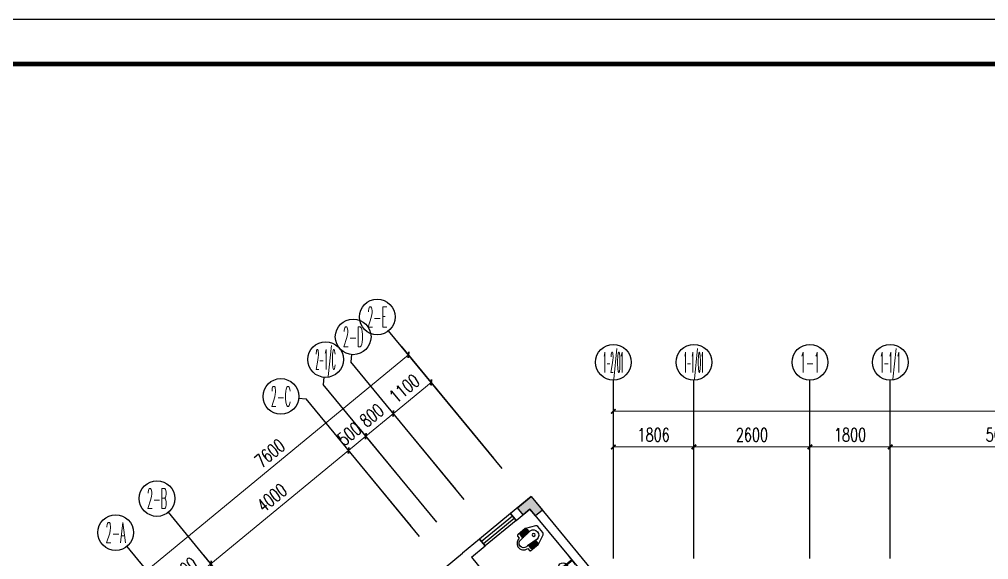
# Model space of a CAD drawing. Extents: x -7085 to 604621, y -1107727 to 606871.
# Drawn here: x 100854 to 122578, y 475931 to 488048 of the extents above; entities that cross this region are included whole.
import ezdxf
from ezdxf.enums import TextEntityAlignment as Align

# ---------------------------------------------------------------- set-up
doc = ezdxf.new("R2010")
doc.units = 0
doc.header["$LTSCALE"] = 1000
doc.header["$MEASUREMENT"] = 0
for name, color, linetype in [('A-DOOR', 141, 'Continuous'), ('A-FLOR-SPCL', 223, 'Continuous'), ('A-WALL-BRIC', 41, 'Continuous'), ('A-WALL-SURF', 253, 'Continuous'), ('AXIS', 3, 'Continuous'), ('AXIS_TEXT', 7, 'Continuous'), ('G_COL_墙柱_', 4, 'Continuous'), ('PUB_DIM', 3, 'Continuous'), ('TEL_TITLE', 7, 'Continuous'), ('WALL-PARAPET', 6, 'Continuous')]:
    doc.layers.add(name, color=color, linetype=linetype)
doc.layers.add('建筑底图', color=8, linetype='Continuous', lineweight=5)
doc.styles.add('_TCH_AXIS', font='COMPLEX', dxfattribs={"bigfont": 'GBCBIG'})
doc.styles.add('_TCH_DIM_T3', font='SIMPLEX', dxfattribs={"width": 0.705882, "bigfont": 'GBCBIG'})
doc.styles.add('COMPLEX', font='COMPLEX')
doc.dimstyles.new('_TCH_ARCH&&100', dxfattribs={"dimtxt": 297.5, "dimasz": 100, "dimexe": 250, "dimexo": 300, "dimgap": 126.25, "dimtad": 1, "dimdec": 0, "dimzin": 0, "dimdsep": 46, "dimtxsty": '_TCH_DIM_T3', "dimblk": 'ARCHTICK', "dimcen": 0.09, "dimclrt": 7, "dimazin": 2, "dimtfac": 1, "dimtdec": 0, "dimtix": 1, "dimtmove": 2, "dimatfit": 3, "dimfxl": 0, "dimtolj": 1, "dimtzin": 0, "dimarcsym": 0})

# ---------------------------------------------------------------- blocks, each defined once
blk = doc.blocks.new('$plan$00002939')
at = {"layer": 'A-FLOR-SPCL', "color": 0}
blk.add_line((-10, 0), (10, 0), dxfattribs=at)
for points in [[(-124, 0), (133, 0)], [(-10, 0), (-10, -263)], [(10, 0), (10, -263)]]:
    blk.add_lwpolyline(points, dxfattribs=at)
for centre, radius, start, end in [((0, -262), 108, 95.306, 84.694), ((0, -262), 28.3, 110.6725, 69.3275), ((0, -260), 10.5, 197.2381, 342.7619)]:
    blk.add_arc(centre, radius, start, end, dxfattribs=at)
blk = doc.blocks.new('$plan$00002878')
at = {"layer": 'A-FLOR-SPCL', "color": 0}
for p, q in [((-120, -192), (-100, -450)), ((120, -192), (100, -450)), ((-198, -230), (-127, -230)), ((-198, -250), (-127, -250)), ((-198, -255), (-125, -255)), ((-198, -275), (-125, -275)), ((-198, -280), (-123, -280)), ((-198, -300), (-123, -300)), ((-198, -305), (-121, -305)), ((-198, -325), (-121, -325)), ((-198, -330), (-119, -330)), ((-198, -350), (-119, -350)), ((-198, -355), (-117, -355)), ((-198, -375), (-117, -375)), ((-198, -380), (-115, -380)), ((-198, -400), (-115, -400)), ((-198, -405), (-113, -405)), ((-198, -425), (-113, -425)), ((198, -405), (113, -405)), ((198, -425), (113, -425)), ((198, -380), (115, -380)), ((198, -400), (115, -400)), ((198, -355), (117, -355)), ((198, -375), (117, -375)), ((198, -330), (119, -330)), ((198, -350), (119, -350)), ((198, -305), (121, -305)), ((198, -325), (121, -325)), ((198, -280), (123, -280)), ((198, -300), (123, -300)), ((198, -255), (125, -255)), ((198, -275), (125, -275)), ((198, -230), (127, -230)), ((198, -250), (127, -250)), ((-100, -450), (-100, -486)), ((100, -450), (100, -486))]:
    blk.add_line(p, q, dxfattribs=at)
blk.add_lwpolyline([(-150, -486), (-210, -486, -0.414214), (-230, -466), (-230, -247, -0.108031), (-228, -239), (-132, -29, -0.293069), (-87, 0), (87, 0, -0.293069), (132, -29), (228, -239, -0.108031), (230, -247), (230, -466, -0.414214), (210, -486), (150, -486, -0.370477), (18, -634, -0.440428)], format="xyb", close=True, dxfattribs=at)
blk.add_circle((1, -190), 33.9, dxfattribs=at)
for centre, radius, start, end in [((-1, -198), 120, 89.7121, 177.2241), ((1, -198), 120, 2.7759, 90.2879), ((-198, -240), 10, 90, 270), ((-198, -265), 10, 90, 270), ((-198, -290), 10, 90, 270), ((-198, -315), 10, 90, 270), ((-198, -340), 10, 90, 270), ((-198, -365), 10, 90, 270), ((-198, -390), 10, 90, 270), ((-198, -415), 10, 90, 270), ((-127, -240), 10, 270, 90), ((-125, -265), 10, 270, 90), ((-123, -290), 10, 270, 90), ((-121, -315), 10, 270, 90), ((-119, -340), 10, 270, 90), ((-117, -365), 10, 270, 90), ((-115, -390), 10, 270, 90), ((-113, -415), 10, 270, 90), ((113, -415), 10, 90, 270), ((115, -390), 10, 90, 270), ((117, -365), 10, 90, 270), ((119, -340), 10, 90, 270), ((121, -315), 10, 90, 270), ((123, -290), 10, 90, 270), ((125, -265), 10, 90, 270), ((127, -240), 10, 90, 270), ((198, -240), 10, 270, 90), ((198, -265), 10, 270, 90), ((198, -290), 10, 270, 90), ((198, -315), 10, 270, 90), ((198, -340), 10, 270, 90), ((198, -365), 10, 270, 90), ((198, -390), 10, 270, 90), ((198, -415), 10, 270, 90), ((0, -485), 100, 180.775, 359.225)]:
    blk.add_arc(centre, radius, start, end, dxfattribs=at)
blk = doc.blocks.new('COL')
at = {"layer": 'A-WALL-SURF'}
blk.add_hatch(color=0, dxfattribs=at).paths.add_polyline_path([(-14, -141), (-168, -268), (-295, -114), (14, 141), (268, -168), (114, -295)])
at = {"layer": 'G_COL_墙柱_', "color": 0}
blk.add_lwpolyline([(-14, -141), (-168, -268), (-295, -114), (14, 141), (268, -168), (114, -295), (-14, -141)], dxfattribs=at)
blk = doc.blocks.new('_AXISO')
blk.add_circle((0, 0), 0.5)
at = {"layer": 'AXIS_TEXT', "style": 'COMPLEX', "width": 1.041667}
blk.add_attdef('A', text='', height=0.56, dxfattribs=at).set_placement((-0.25, -0.28), (0.25, -0.28), align=Align.FIT)
blk = doc.blocks.new('$WINLIB2D$00000001')
at = {"color": 0}
for points in [[(-0.5, 0.5), (-0.5, -0.5)], [(-0.5, 0.5), (0.5, 0.5)], [(0.5, -0.5), (0.5, 0.5)], [(0.5, 0.167), (-0.5, 0.167)], [(0.5, -0.167), (-0.5, -0.167)], [(-0.5, -0.5), (0.5, -0.5)]]:
    blk.add_lwpolyline(points, dxfattribs=at)
blk = doc.blocks.new('_ArchTick')
at = {"color": 0, "linetype": 'ByBlock', "const_width": 0.4}
blk.add_lwpolyline([(-0.5, -0.5), (0.5, 0.5)], dxfattribs=at)
blk = doc.blocks.new('*D1646')
at = {"layer": 'Defpoints', "color": 0}
for p in [(114267, 478457), (112461, 475957), (114267, 475957)]:
    blk.add_point(p, dxfattribs=at)
at = {"layer": 'PUB_DIM', "color": 0, "lineweight": -2}
for p, q in [((112461, 476257), (112461, 478707)), ((114267, 476257), (114267, 478707)), ((112461, 478457), (114267, 478457))]:
    blk.add_line(p, q, dxfattribs=at)
at = {"layer": 'PUB_DIM', "color": 0, "lineweight": -2, "xscale": 100, "yscale": 100, "zscale": 100, "rotation": 180}
blk.add_blockref('_ArchTick', (112461, 478457), dxfattribs=at)
at = {"layer": 'PUB_DIM', "color": 0, "lineweight": -2, "xscale": 100, "yscale": 100, "zscale": 100}
blk.add_blockref('_ArchTick', (114267, 478457), dxfattribs=at)
at = {"layer": 'PUB_DIM', "color": 7, "insert": (113364, 478732), "char_height": 297.5, "attachment_point": 5, "style": '_TCH_DIM_T3'}
blk.add_mtext('\\A1;1806', dxfattribs=at)
blk = doc.blocks.new('*D1647')
at = {"layer": 'Defpoints', "color": 0}
for p in [(116867, 478457), (114267, 475957), (116867, 475957)]:
    blk.add_point(p, dxfattribs=at)
at = {"layer": 'PUB_DIM', "color": 0, "lineweight": -2}
for p, q in [((114267, 476257), (114267, 478707)), ((116867, 476257), (116867, 478707)), ((114267, 478457), (116867, 478457))]:
    blk.add_line(p, q, dxfattribs=at)
at = {"layer": 'PUB_DIM', "color": 0, "lineweight": -2, "xscale": 100, "yscale": 100, "zscale": 100, "rotation": 180}
blk.add_blockref('_ArchTick', (114267, 478457), dxfattribs=at)
at = {"layer": 'PUB_DIM', "color": 0, "lineweight": -2, "xscale": 100, "yscale": 100, "zscale": 100}
blk.add_blockref('_ArchTick', (116867, 478457), dxfattribs=at)
at = {"layer": 'PUB_DIM', "color": 7, "insert": (115567, 478732), "char_height": 297.5, "attachment_point": 5, "style": '_TCH_DIM_T3'}
blk.add_mtext('\\A1;2600', dxfattribs=at)
blk = doc.blocks.new('*D1648')
at = {"layer": 'Defpoints', "color": 0}
for p in [(118667, 478457), (116867, 475957), (118667, 475957)]:
    blk.add_point(p, dxfattribs=at)
at = {"layer": 'PUB_DIM', "color": 0, "lineweight": -2}
for p, q in [((116867, 476257), (116867, 478707)), ((118667, 476257), (118667, 478707)), ((116867, 478457), (118667, 478457))]:
    blk.add_line(p, q, dxfattribs=at)
at = {"layer": 'PUB_DIM', "color": 0, "lineweight": -2, "xscale": 100, "yscale": 100, "zscale": 100, "rotation": 180}
blk.add_blockref('_ArchTick', (116867, 478457), dxfattribs=at)
at = {"layer": 'PUB_DIM', "color": 0, "lineweight": -2, "xscale": 100, "yscale": 100, "zscale": 100}
blk.add_blockref('_ArchTick', (118667, 478457), dxfattribs=at)
at = {"layer": 'PUB_DIM', "color": 7, "insert": (117767, 478732), "char_height": 297.5, "attachment_point": 5, "style": '_TCH_DIM_T3'}
blk.add_mtext('\\A1;1800', dxfattribs=at)
blk = doc.blocks.new('*D1649')
at = {"layer": 'Defpoints', "color": 0}
for p in [(123667, 478457), (118667, 475957), (123667, 475957)]:
    blk.add_point(p, dxfattribs=at)
at = {"layer": 'PUB_DIM', "color": 0, "lineweight": -2}
for p, q in [((118667, 476257), (118667, 478707)), ((123667, 476257), (123667, 478707)), ((118667, 478457), (123667, 478457))]:
    blk.add_line(p, q, dxfattribs=at)
at = {"layer": 'PUB_DIM', "color": 0, "lineweight": -2, "xscale": 100, "yscale": 100, "zscale": 100, "rotation": 180}
blk.add_blockref('_ArchTick', (118667, 478457), dxfattribs=at)
at = {"layer": 'PUB_DIM', "color": 0, "lineweight": -2, "xscale": 100, "yscale": 100, "zscale": 100}
blk.add_blockref('_ArchTick', (123667, 478457), dxfattribs=at)
at = {"layer": 'PUB_DIM', "color": 7, "insert": (121167, 478732), "char_height": 297.5, "attachment_point": 5, "style": '_TCH_DIM_T3'}
blk.add_mtext('\\A1;5000', dxfattribs=at)
blk = doc.blocks.new('*D1652')
at = {"layer": 'Defpoints', "color": 0}
for p in [(131067, 479257), (112461, 475957), (131067, 475957)]:
    blk.add_point(p, dxfattribs=at)
at = {"layer": 'PUB_DIM', "color": 0, "lineweight": -2}
for p, q in [((112461, 476257), (112461, 479507)), ((131067, 476257), (131067, 479507)), ((112461, 479257), (131067, 479257))]:
    blk.add_line(p, q, dxfattribs=at)
at = {"layer": 'PUB_DIM', "color": 0, "lineweight": -2, "xscale": 100, "yscale": 100, "zscale": 100, "rotation": 180}
blk.add_blockref('_ArchTick', (112461, 479257), dxfattribs=at)
at = {"layer": 'PUB_DIM', "color": 0, "lineweight": -2, "xscale": 100, "yscale": 100, "zscale": 100}
blk.add_blockref('_ArchTick', (131067, 479257), dxfattribs=at)
at = {"layer": 'PUB_DIM', "color": 7, "insert": (121764, 479532), "char_height": 297.5, "attachment_point": 5, "style": '_TCH_DIM_T3'}
blk.add_mtext('\\A1;18606', dxfattribs=at)
blk = doc.blocks.new('*D1662')
at = {"layer": 'Defpoints', "color": 0}
for p in [(103442, 475835), (105032, 473906), (104107, 473143)]:
    blk.add_point(p, dxfattribs=at)
at = {"layer": 'PUB_DIM', "color": 0, "lineweight": -2}
for p, q in [((104841, 474138), (103282, 476028)), ((102516, 475071), (103442, 475835)), ((103916, 473374), (102357, 475264))]:
    blk.add_line(p, q, dxfattribs=at)
at = {"layer": 'PUB_DIM', "color": 0, "lineweight": -2, "xscale": 100, "yscale": 100, "zscale": 100}
for p, rotation in [((103442, 475835), 39.51647805708824), ((102516, 475071), 219.5164780570882)]:
    blk.add_blockref('_ArchTick', p, dxfattribs=dict(at, rotation=rotation))
at = {"layer": 'PUB_DIM', "color": 7, "insert": (102804, 475665), "char_height": 297.5, "attachment_point": 5, "rotation": 39.5165, "style": '_TCH_DIM_T3'}
blk.add_mtext('\\A1;1200', dxfattribs=at)
blk = doc.blocks.new('*D1663')
at = {"layer": 'Defpoints', "color": 0}
for p in [(106527, 478380), (108118, 476451), (105032, 473906)]:
    blk.add_point(p, dxfattribs=at)
at = {"layer": 'PUB_DIM', "color": 0, "lineweight": -2}
for p, q in [((107927, 476683), (106368, 478573)), ((103442, 475835), (106527, 478380)), ((104841, 474138), (103282, 476028))]:
    blk.add_line(p, q, dxfattribs=at)
at = {"layer": 'PUB_DIM', "color": 0, "lineweight": -2, "xscale": 100, "yscale": 100, "zscale": 100}
for p, rotation in [((106527, 478380), 39.51647805708831), ((103442, 475835), 219.5164780570883)]:
    blk.add_blockref('_ArchTick', p, dxfattribs=dict(at, rotation=rotation))
at = {"layer": 'PUB_DIM', "color": 7, "insert": (104809, 477319), "char_height": 297.5, "attachment_point": 5, "rotation": 39.5165, "style": '_TCH_DIM_T3'}
blk.add_mtext('\\A1;4000', dxfattribs=at)
blk = doc.blocks.new('*D1664')
at = {"layer": 'Defpoints', "color": 0}
for p in [(106913, 478698), (108504, 476769), (108118, 476451)]:
    blk.add_point(p, dxfattribs=at)
at = {"layer": 'PUB_DIM', "color": 0, "lineweight": -2}
for p, q in [((108313, 477001), (106754, 478891)), ((107927, 476683), (106368, 478573)), ((106527, 478380), (106913, 478698)), ((106913, 478698), (106990, 478762)), ((106527, 478380), (106450, 478316))]:
    blk.add_line(p, q, dxfattribs=at)
at = {"layer": 'PUB_DIM', "color": 0, "lineweight": -2, "xscale": 100, "yscale": 100, "zscale": 100}
for p, rotation in [((106913, 478698), 219.5164780570917), ((106527, 478380), 39.51647805709172)]:
    blk.add_blockref('_ArchTick', p, dxfattribs=dict(at, rotation=rotation))
at = {"layer": 'PUB_DIM', "color": 7, "insert": (106545, 478751), "char_height": 297.5, "attachment_point": 5, "rotation": 39.5165, "style": '_TCH_DIM_T3'}
blk.add_mtext('\\A1;500', dxfattribs=at)
blk = doc.blocks.new('*D1665')
at = {"layer": 'Defpoints', "color": 0}
for p in [(107530, 479207), (109121, 477279), (108504, 476769)]:
    blk.add_point(p, dxfattribs=at)
at = {"layer": 'PUB_DIM', "color": 0, "lineweight": -2}
for p, q in [((108930, 477510), (107371, 479400)), ((106913, 478698), (107530, 479207)), ((108313, 477001), (106754, 478891))]:
    blk.add_line(p, q, dxfattribs=at)
at = {"layer": 'PUB_DIM', "color": 0, "lineweight": -2, "xscale": 100, "yscale": 100, "zscale": 100}
for p, rotation in [((107530, 479207), 39.5164780570888), ((106913, 478698), 219.5164780570888)]:
    blk.add_blockref('_ArchTick', p, dxfattribs=dict(at, rotation=rotation))
at = {"layer": 'PUB_DIM', "color": 7, "insert": (107047, 479165), "char_height": 297.5, "attachment_point": 5, "rotation": 39.5165, "style": '_TCH_DIM_T3'}
blk.add_mtext('\\A1;800', dxfattribs=at)
blk = doc.blocks.new('*D1666')
at = {"layer": 'Defpoints', "color": 0}
for p in [(108379, 479907), (109970, 477978), (109121, 477279)]:
    blk.add_point(p, dxfattribs=at)
at = {"layer": 'PUB_DIM', "color": 0, "lineweight": -2}
for p, q in [((109779, 478210), (108220, 480100)), ((107530, 479207), (108379, 479907)), ((108930, 477510), (107371, 479400))]:
    blk.add_line(p, q, dxfattribs=at)
at = {"layer": 'PUB_DIM', "color": 0, "lineweight": -2, "xscale": 100, "yscale": 100, "zscale": 100}
for p, rotation in [((108379, 479907), 39.51647805708713), ((107530, 479207), 219.5164780570871)]:
    blk.add_blockref('_ArchTick', p, dxfattribs=dict(at, rotation=rotation))
at = {"layer": 'PUB_DIM', "color": 7, "insert": (107780, 479769), "char_height": 297.5, "attachment_point": 5, "rotation": 39.5165, "style": '_TCH_DIM_T3'}
blk.add_mtext('\\A1;1100', dxfattribs=at)
blk = doc.blocks.new('*D1667')
at = {"layer": 'Defpoints', "color": 0}
for p in [(107870, 480524), (109970, 477978), (104107, 473143)]:
    blk.add_point(p, dxfattribs=at)
at = {"layer": 'PUB_DIM', "color": 0, "lineweight": -2}
for p, q in [((102007, 475688), (107870, 480524)), ((109779, 478210), (107711, 480717)), ((103916, 473374), (101848, 475881))]:
    blk.add_line(p, q, dxfattribs=at)
at = {"layer": 'PUB_DIM', "color": 0, "lineweight": -2, "xscale": 100, "yscale": 100, "zscale": 100}
for p, rotation in [((107870, 480524), 39.51647805708493), ((102007, 475688), 219.516478057085)]:
    blk.add_blockref('_ArchTick', p, dxfattribs=dict(at, rotation=rotation))
at = {"layer": 'PUB_DIM', "color": 7, "insert": (104763, 478318), "char_height": 297.5, "attachment_point": 5, "rotation": 39.5165, "style": '_TCH_DIM_T3'}
blk.add_mtext('\\A1;7600', dxfattribs=at)
blk = doc.blocks.new('WC')
at = {"layer": 'A-WALL-BRIC', "color": 8}
for p, q in [((110619.3, 477347.8), (110156.5, 476966)), ((110619.3, 477347.8), (112146.5, 475496.3)), ((110283.7, 476811.7), (110592.3, 477066.2)), ((110592.3, 477066.2), (111928.5, 475446.2)), ((110156.5, 476966), (110283.7, 476811.7)), ((109462.2, 476393.3), (109076.5, 476075.2)), ((109589.4, 476239), (109462.2, 476393.3)), ((109280.9, 475984.5), (109589.4, 476239)), ((105527.8, 473148.2), (109076.5, 476075.2)), ((109280.9, 475984.5), (110617.1, 474364.5))]:
    blk.add_line(p, q, dxfattribs=at)
at = {"layer": 'AXIS', "color": 8}
for p, q in [((109969.5, 477978.4), (107424.3, 481064.2)), ((106591.6, 480529.2), (106575.7, 480364.3)), ((109120.9, 477278.5), (106575.7, 480364.3)), ((105974.4, 480020.2), (105958.6, 479855.2)), ((112461.4, 475957.3), (112461.4, 479957.3)), ((114267.5, 475957.3), (114267.5, 479957.3)), ((116867.5, 475957.3), (116867.5, 479957.3)), ((118667.5, 475957.3), (118667.5, 479957.3)), ((108503.8, 476769.5), (105958.6, 479855.2)), ((105407.9, 479552.9), (105572.9, 479537.1)), ((108118.1, 476451.3), (105572.9, 479537.1)), ((105032.3, 473906.1), (102487.1, 476991.9)), ((104106.6, 473142.6), (101561.4, 476228.3))]:
    blk.add_line(p, q, dxfattribs=at)
at = {"layer": 'A-DOOR', "color": 8, "xscale": -900, "yscale": -200, "zscale": 200, "rotation": 39.51647805692009}
blk.add_blockref('$WINLIB2D$00000001', (109873, 476602.5), dxfattribs=at)
at = {"layer": 'A-FLOR-SPCL', "color": 8, "linetype": 'Continuous', "extrusion": (0, 0, -1), "zscale": -1, "rotation": 50.48352194265684}
blk.add_blockref('$plan$00002878', (-110823.5, 476606.5), dxfattribs=at)
at = {"layer": 'A-FLOR-SPCL', "color": 8, "linetype": 'Continuous', "xscale": -1, "rotation": 309.5164780570284}
blk.add_blockref('$plan$00002939', (111537.4, 475920.4), dxfattribs=at)
at = {"layer": 'AXIS', "color": 8}
ref = blk.add_blockref('_AXISO', (107169.8, 481372.8), dxfattribs=dict(at, xscale=800, yscale=800, zscale=800))
ref.add_attrib('A', '2-E', dxfattribs={"layer": 'AXIS_TEXT', "color": 8, "height": 452.55, "style": '_TCH_AXIS', "width": 0.33871}).set_placement((106943.5, 481146.5), (107396.1, 481146.5), align=Align.FIT)
ref = blk.add_blockref('_AXISO', (106629.8, 480927.4), dxfattribs=dict(at, xscale=800, yscale=800, zscale=800))
ref.add_attrib('A', '2-D', dxfattribs={"layer": 'AXIS_TEXT', "color": 8, "height": 452.55, "style": '_TCH_AXIS', "width": 0.333333}).set_placement((106403.5, 480701.1), (106856.1, 480701.1), align=Align.FIT)
ref = blk.add_blockref('_AXISO', (106012.6, 480418.3), dxfattribs=dict(at, xscale=800, yscale=800, zscale=800))
ref.add_attrib('A', '2-1/C', dxfattribs={"layer": 'AXIS_TEXT', "color": 8, "height": 452.55, "style": '_TCH_AXIS', "width": 0.214286}).set_placement((105786.4, 480192.1), (106238.9, 480192.1), align=Align.FIT)
ref = blk.add_blockref('_AXISO', (112461.4, 480357.3), dxfattribs=dict(at, xscale=800, yscale=800, zscale=800))
ref.add_attrib('A', '1-2/01', dxfattribs={"layer": 'AXIS_TEXT', "color": 8, "height": 452.55, "style": '_TCH_AXIS', "width": 0.1875}).set_placement((112235.1, 480131), (112687.7, 480131), align=Align.FIT)
ref = blk.add_blockref('_AXISO', (114267.5, 480357.3), dxfattribs=dict(at, xscale=800, yscale=800, zscale=800))
ref.add_attrib('A', '1-1/01', dxfattribs={"layer": 'AXIS_TEXT', "color": 8, "height": 452.55, "style": '_TCH_AXIS', "width": 0.196262}).set_placement((114041.2, 480131), (114493.8, 480131), align=Align.FIT)
ref = blk.add_blockref('_AXISO', (116867.5, 480357.3), dxfattribs=dict(at, xscale=800, yscale=800, zscale=800))
ref.add_attrib('A', '1-1', dxfattribs={"layer": 'AXIS_TEXT', "color": 8, "height": 452.55, "style": '_TCH_AXIS', "width": 0.42}).set_placement((116641.2, 480131), (117093.8, 480131), align=Align.FIT)
ref = blk.add_blockref('_AXISO', (118667.5, 480357.3), dxfattribs=dict(at, xscale=800, yscale=800, zscale=800))
ref.add_attrib('A', '1-1/1', dxfattribs={"layer": 'AXIS_TEXT', "color": 8, "height": 452.55, "style": '_TCH_AXIS', "width": 0.241379}).set_placement((118441.2, 480131), (118893.8, 480131), align=Align.FIT)
ref = blk.add_blockref('_AXISO', (105009.8, 479591.1), dxfattribs=dict(at, xscale=800, yscale=800, zscale=800))
ref.add_attrib('A', '2-C', dxfattribs={"layer": 'AXIS_TEXT', "color": 8, "height": 452.55, "style": '_TCH_AXIS', "width": 0.344262}).set_placement((104783.5, 479364.9), (105236, 479364.9), align=Align.FIT)
ref = blk.add_blockref('_AXISO', (102232.6, 477300.5), dxfattribs=dict(at, xscale=800, yscale=800, zscale=800))
ref.add_attrib('A', '2-B', dxfattribs={"layer": 'AXIS_TEXT', "color": 8, "height": 452.55, "style": '_TCH_AXIS', "width": 0.333333}).set_placement((102006.3, 477074.2), (102458.9, 477074.2), align=Align.FIT)
ref = blk.add_blockref('_AXISO', (101306.9, 476536.9), dxfattribs=dict(at, xscale=800, yscale=800, zscale=800))
ref.add_attrib('A', '2-A', dxfattribs={"layer": 'AXIS_TEXT', "color": 8, "height": 452.55, "style": '_TCH_AXIS', "width": 0.328125}).set_placement((101080.6, 476310.6), (101533.1, 476310.6), align=Align.FIT)
at = {"layer": 'WALL-PARAPET', "color": 8}
blk.add_blockref('COL', (110605.8, 477207), dxfattribs=at)
at = {"layer": 'PUB_DIM', "color": 8}
for p1, p2, distance, picture, middle in [((104106.6, 473142.6), (109969.5, 477978.4), 3300, '*D1667', (104763.3, 478318.4)), ((109120.9, 477278.5), (109969.5, 477978.4), 2500, '*D1666', (107779.5, 479769.2)), ((112461.4, 475957.3), (131067.5, 475957.3), 3300, '*D1652', (121764.5, 479532.3)), ((108503.8, 476769.5), (109120.9, 477278.5), 2500, '*D1665', (107046.6, 479164.7)), ((108118.1, 476451.3), (108503.8, 476769.5), 2500, '*D1664', (106545.2, 478751.1)), ((112461.4, 475957.3), (114267.5, 475957.3), 2500, '*D1646', (113364.5, 478732.3)), ((114267.5, 475957.3), (116867.5, 475957.3), 2500, '*D1647', (115567.5, 478732.3)), ((116867.5, 475957.3), (118667.5, 475957.3), 2500, '*D1648', (117767.5, 478732.3)), ((118667.5, 475957.3), (123667.5, 475957.3), 2500, '*D1649', (121167.5, 478732.3)), ((105032.3, 473906.1), (108118.1, 476451.3), 2500, '*D1663', (104809.5, 477319.5)), ((104106.6, 473142.6), (105032.3, 473906.1), 2500, '*D1662', (102803.7, 475665.1))]:
    dim = blk.add_aligned_dim(p1=p1, p2=p2, distance=distance, dimstyle='_TCH_ARCH&&100', dxfattribs=at)
    dim.commit()
    dim.dimension.update_dxf_attribs({"geometry": picture, "text_midpoint": middle})

msp = doc.modelspace()

# ---------------------------------------------------------------- linework, layer by layer
at = {"layer": 'TEL_TITLE', "color": 4}
msp.add_lwpolyline([(93164.1, 446048), (152564.1, 446048), (152564.1, 488048), (93164.1, 488048)], close=True, dxfattribs=at)
at = {"layer": 'TEL_TITLE', "color": 4, "const_width": 100}
msp.add_lwpolyline([(95664.1, 447048), (151564.1, 447048), (151564.1, 487048), (95664.1, 487048)], close=True, dxfattribs=at)

# ---------------------------------------------------------------- block references
at = {"layer": '建筑底图'}
msp.add_blockref('WC', (1705.8, 0), dxfattribs=at)

doc.saveas('drawing.dxf')
